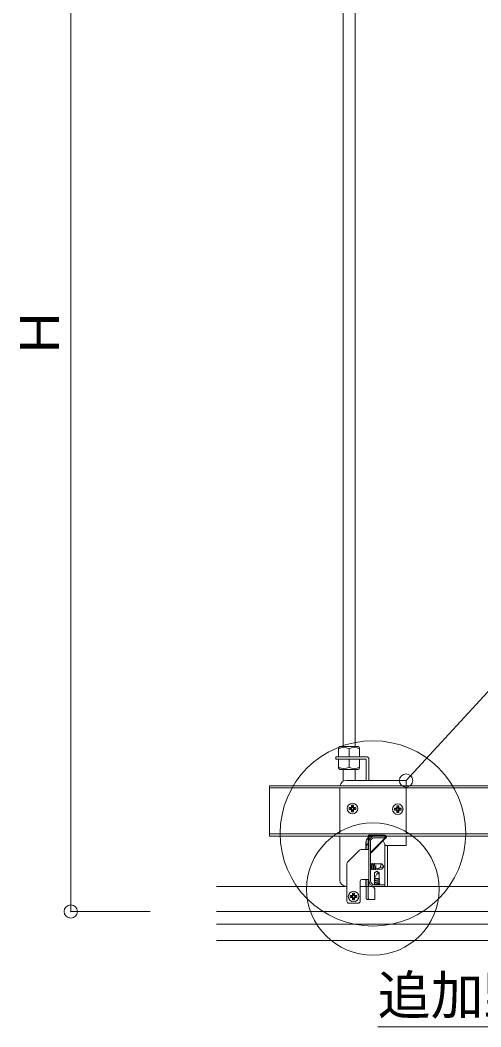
# Model space of a CAD drawing. Units: millimetres, scale not verified. Extents: x -1948 to 1948, y -1375 to 1375.
# Drawn here: x -586.5 to -412.7, y 577.9 to 958.2 of the extents above; entities that cross this region are included whole.
import ezdxf
from ezdxf.enums import TextEntityAlignment as Align

# ---------------------------------------------------------------- set-up
doc = ezdxf.new("R2010")
doc.units = ezdxf.units.MM
doc.header["$LTSCALE"] = 10
doc.header["$PDMODE"] = 32
doc.header["$PDSIZE"] = 5
doc.linetypes.add('DASHED1', pattern=[1.8, 1.2, -0.6])
doc.linetypes.add('DASHED2', pattern=[3, 2, -1])
for name, color, linetype, lineweight in [('1-2_吊ボルト', 7, 'Continuous', 18), ('1-3_ハンガ・ナット', 4, 'Continuous', 18), ('1-4_野縁受け', 7, 'Continuous', 18), ('1-5_クリップ', 4, 'Continuous', 18), ('1-6_野縁', 6, 'Continuous', 18), ('1-7_石膏ボード', 5, 'Continuous', 18), ('1-8_文字', 4, 'Continuous', 18), ('1-9_ﾌﾞﾚｰｽ下部受け材', 7, 'Continuous', 18), ('1-A_MCｸﾛｽ・ｽﾄﾛﾝｸﾞ', 7, 'Continuous', 18), ('1-C_ねじ', 4, 'Continuous', 18)]:
    doc.layers.add(name, color=color, linetype=linetype, lineweight=lineweight)
doc.styles.add('ＭＳ ゴシック', font='')
doc.styles.get('ＭＳ ゴシック').set_extended_font_data('MS Gothic')

msp = doc.modelspace()

# ---------------------------------------------------------------- linework, layer by layer
at = {"layer": '1-2_吊ボルト', "color": 4}
for p, q in [((-464.66, 1044.22), (-464.66, 683.82)), ((-460.16, 1044.22), (-460.16, 683.82)), ((-464.66, 675.12), (-464.66, 670.63)), ((-460.16, 675.12), (-460.16, 670.97))]:
    msp.add_line(p, q, dxfattribs=at)
at = {"layer": '1-3_ハンガ・ナット'}
for p, q in [((-466.41, 682.97), (-466.41, 679.97)), ((-465.56, 683.82), (-459.26, 683.82)), ((-462.41, 682.97), (-462.41, 679.97)), ((-458.41, 682.97), (-458.41, 679.97)), ((-467.41, 679.97), (-467.41, 678.97)), ((-455.91, 679.97), (-467.41, 679.97)), ((-455.91, 678.97), (-467.41, 678.97)), ((-466.41, 675.97), (-466.41, 678.97)), ((-462.41, 675.97), (-462.41, 678.97)), ((-458.41, 675.97), (-458.41, 678.97)), ((-455.91, 670.97), (-455.91, 678.97)), ((-454.91, 678.97), (-454.91, 670.97)), ((-465.56, 675.12), (-459.26, 675.12)), ((-455.91, 646.95), (-455.91, 648.32)), ((-454.91, 649.57), (-454.91, 630.97)), ((-448.91, 646.97), (-448.91, 630.97)), ((-447.91, 630.97), (-447.91, 646.47))]:
    msp.add_line(p, q, dxfattribs=at)
for centre, radius, start, end in [((-465.56, 682.97), 0.85, 90, 180), ((-464.41, 679.22), 4.25, 61.9275, 118.0725), ((-460.41, 679.22), 4.25, 61.9275, 118.0725), ((-459.26, 682.97), 0.85, 0, 90), ((-455.91, 678.97), 1, 0, 90), ((-455.91, 678.97), 1, 0, 90), ((-464.41, 679.72), 4.25, 241.9275, 298.0725), ((-465.56, 675.97), 0.85, 180, 270), ((-460.41, 679.72), 4.25, 241.9275, 298.0725), ((-459.26, 675.97), 0.85, 270, 0)]:
    msp.add_arc(centre, radius, start, end, dxfattribs=at)
at = {"layer": '1-4_野縁受け', "color": 4}
for p, q in [((-454.91, 633.07), (-454.91, 647.87)), ((-454.31, 633.07), (-454.31, 647.87)), ((-452.81, 649.97), (-448.91, 649.97)), ((-452.81, 649.37), (-448.91, 649.37)), ((-448.91, 649.97), (-448.91, 649.37)), ((-452.81, 631.57), (-448.91, 631.57)), ((-448.91, 631.57), (-448.91, 630.97)), ((-452.81, 630.97), (-448.91, 630.97))]:
    msp.add_line(p, q, dxfattribs=at)
for centre, radius, start, end in [((-452.81, 647.87), 2.1, 90, 180), ((-452.81, 647.87), 1.5, 124.5635, 180), ((-452.81, 647.87), 1.5, 90, 124.5635), ((-452.81, 633.07), 2.1, 180, 270), ((-452.81, 633.07), 1.5, 180, 270)]:
    msp.add_arc(centre, radius, start, end, dxfattribs=at)
at = {"layer": '1-5_クリップ'}
for p, q in [((-455.82, 646.56), (-455.21, 647.17)), ((-455.21, 644.87), (-455.21, 649.97)), ((-454.91, 650.27), (-448.91, 650.27)), ((-454.91, 649.97), (-448.91, 649.97)), ((-454.91, 649.97), (-454.91, 630.97)), ((-448.69, 649.46), (-454.35, 643.8)), ((-448.48, 649.25), (-454.13, 643.59)), ((-450.61, 649.97), (-452.71, 649.97)), ((-462.99, 640.09), (-458.43, 644.65)), ((-457.89, 644.87), (-454.91, 644.87)), ((-455.91, 644.87), (-455.91, 646.35)), ((-454.13, 643.59), (-454.35, 643.8)), ((-463.21, 639.56), (-463.21, 625.37)), ((-458.21, 632.87), (-458.21, 625.37)), ((-457.46, 633.62), (-454.91, 633.62)), ((-455.91, 630.97), (-455.91, 633.62)), ((-455.21, 630.97), (-455.21, 633.62)), ((-462.46, 624.62), (-458.96, 624.62))]:
    msp.add_line(p, q, dxfattribs=at)
at = {"layer": '1-5_クリップ', "linetype": 'DASHED1'}
for p, q in [((-455.91, 626.37), (-455.91, 630.87)), ((-453.71, 630.87), (-455.21, 630.87)), ((-455.21, 626.37), (-455.21, 630.87)), ((-452.71, 629.87), (-452.71, 626.07)), ((-455.61, 626.07), (-452.71, 626.07))]:
    msp.add_line(p, q, dxfattribs=at)
at = {"layer": '1-5_クリップ'}
for centre, radius, start, end in [((-455.61, 646.35), 0.3, 135, 180), ((-454.91, 649.97), 0.3, 90, 180), ((-448.91, 649.67), 0.6, 315, 90), ((-448.91, 649.67), 0.3, 315, 90), ((-457.89, 644.12), 0.75, 90, 135), ((-462.46, 639.56), 0.75, 135, 180), ((-457.46, 632.87), 0.75, 90, 180), ((-462.46, 625.37), 0.75, 180, 270), ((-458.96, 625.37), 0.75, 270, 0)]:
    msp.add_arc(centre, radius, start, end, dxfattribs=at)
at = {"layer": '1-5_クリップ', "linetype": 'DASHED1'}
for centre, radius, start, end in [((-453.71, 629.87), 1, 0, 90), ((-455.61, 626.37), 0.3, 180, 270), ((-454.91, 626.37), 0.3, 180, 270)]:
    msp.add_arc(centre, radius, start, end, dxfattribs=at)
at = {"layer": '1-6_野縁'}
for p, q in [((-512.41, 630.97), (-463.21, 630.97)), ((-458.21, 630.97), (-13.21, 630.97)), ((-512.41, 621.47), (487.59, 621.47))]:
    msp.add_line(p, q, dxfattribs=at)
at = {"layer": '1-7_石膏ボード', "color": 3}
for p, q in [((-512.41, 621.47), (487.59, 621.47)), ((-512.41, 616.72), (487.59, 616.72)), ((-512.41, 610.47), (487.59, 610.47))]:
    msp.add_line(p, q, dxfattribs=at)
at = {"layer": '1-8_文字'}
for p, q in [((-567.41, 1070.07), (-567.41, 621.47)), ((-361.73, 757.22), (-440.91, 670.97)), ((-567.41, 621.47), (-537.41, 621.47))]:
    msp.add_line(p, q, dxfattribs=at)
msp.add_lwpolyline([(-451.59, 577.9), (-328.96, 577.9), (-246.61, 644.04)], dxfattribs=at)
at = {"layer": '1-8_文字', "color": 2}
msp.add_circle((-453.41, 629.94), 25, dxfattribs=at)
at = {"layer": '1-8_文字'}
for p in [(-440.91, 670.97), (-567.41, 621.47)]:
    msp.add_point(p, dxfattribs=at)
at = {"layer": '1-9_ﾌﾞﾚｰｽ下部受け材'}
for p, q in [((-492.41, 668.97), (-492.41, 649.97)), ((-492.41, 668.97), (467.59, 668.97)), ((-492.41, 668.17), (467.59, 668.17)), ((-492.41, 650.77), (467.59, 650.77)), ((-492.41, 649.97), (-455.21, 649.97)), ((-454.91, 649.97), (-448.91, 649.97)), ((-448.39, 649.97), (-252.81, 649.97))]:
    msp.add_line(p, q, dxfattribs=at)
at = {"layer": '1-A_MCｸﾛｽ・ｽﾄﾛﾝｸﾞ', "color": 1}
for p, q in [((-440.91, 670.97), (-463.41, 670.97)), ((-440.91, 668.97), (-440.91, 670.97)), ((-465.91, 633.47), (-465.91, 649.97)), ((-456.06, 647.47), (-456.06, 644.87)), ((-453.56, 649.97), (-448.91, 649.97)), ((-449.77, 648.47), (-449.56, 648.59)), ((-449.77, 648.47), (-449.74, 648.41)), ((-449.58, 648.14), (-448.62, 646.47)), ((-448.91, 649.97), (-448.91, 649.25)), ((-440.91, 646.47), (-440.91, 649.97)), ((-456.06, 644.97), (-455.91, 644.97)), ((-454.91, 630.97), (-454.91, 644.97)), ((-448.62, 646.47), (-440.91, 646.47)), ((-456.06, 633.62), (-456.06, 630.97)), ((-463.41, 630.97), (-463.21, 630.97)), ((-458.21, 630.97), (-454.91, 630.97)), ((-448.91, 630.97), (-454.91, 630.97))]:
    msp.add_line(p, q, dxfattribs=at)
at = {"layer": '1-A_MCｸﾛｽ・ｽﾄﾛﾝｸﾞ', "color": 1, "linetype": 'DASHED2'}
for p, q in [((-465.91, 650.77), (-465.91, 668.17)), ((-440.91, 650.77), (-440.91, 668.17))]:
    msp.add_line(p, q, dxfattribs=at)
at = {"layer": '1-A_MCｸﾛｽ・ｽﾄﾛﾝｸﾞ', "color": 1}
msp.add_lwpolyline([(-456.06, 647.47), (-456.05, 647.44), (-456.04, 647.39), (-456.02, 647.35), (-456.01, 647.3), (-456, 647.25), (-455.98, 647.21), (-455.97, 647.16), (-455.96, 647.11), (-455.94, 647.07), (-455.93, 647.02), (-455.91, 646.97), (-455.9, 646.93), (-455.88, 646.88), (-455.87, 646.83), (-455.85, 646.79), (-455.83, 646.74), (-455.82, 646.7), (-455.8, 646.65), (-455.78, 646.61), (-455.78, 646.6)], dxfattribs=at)
at = {"layer": '1-A_MCｸﾛｽ・ｽﾄﾛﾝｸﾞ'}
msp.add_circle((-453.41, 650.97), 35, dxfattribs=at)
at = {"layer": '1-A_MCｸﾛｽ・ｽﾄﾛﾝｸﾞ', "color": 1}
for centre, start, end in [((-463.41, 668.47), 90, 168.463), ((-453.56, 647.47), 131.2999, 180), ((-453.56, 647.47), 90, 122.6836), ((-463.41, 633.47), 180, 270)]:
    msp.add_arc(centre, 2.5, start, end, dxfattribs=at)
at = {"layer": '1-C_ねじ'}
for p, q in [((-462.38, 659.99), (-462.38, 660.74)), ((-461.75, 660.74), (-462.38, 660.74)), ((-462.38, 660.74), (-461.88, 660.54)), ((-461.88, 660.19), (-462.38, 659.99)), ((-461.75, 659.99), (-462.38, 659.99)), ((-461.88, 660.19), (-461.88, 660.54)), ((-461.55, 660.54), (-461.88, 660.54)), ((-461.55, 660.19), (-461.88, 660.19)), ((-460.75, 661.61), (-461.5, 661.61)), ((-461.5, 660.99), (-461.5, 661.61)), ((-461.3, 661.11), (-461.5, 661.61)), ((-461.5, 659.74), (-461.5, 659.11)), ((-461.3, 659.61), (-461.5, 659.11)), ((-460.75, 659.11), (-461.5, 659.11)), ((-460.95, 661.11), (-461.3, 661.11)), ((-461.3, 660.79), (-461.3, 661.11)), ((-461.3, 659.94), (-461.3, 659.61)), ((-460.95, 659.61), (-461.3, 659.61)), ((-460.95, 661.11), (-460.75, 661.61)), ((-460.95, 660.79), (-460.95, 661.11)), ((-460.95, 659.94), (-460.95, 659.61)), ((-460.95, 659.61), (-460.75, 659.11)), ((-460.75, 660.99), (-460.75, 661.61)), ((-460.75, 659.74), (-460.75, 659.11)), ((-460.7, 660.54), (-460.38, 660.54)), ((-460.7, 660.19), (-460.38, 660.19)), ((-460.5, 660.74), (-459.88, 660.74)), ((-460.5, 659.99), (-459.88, 659.99)), ((-460.38, 660.54), (-459.88, 660.74)), ((-460.38, 660.19), (-460.38, 660.54)), ((-460.38, 660.19), (-459.88, 659.99)), ((-459.88, 659.99), (-459.88, 660.74)), ((-445.28, 659.75), (-445.28, 660.5)), ((-444.66, 660.5), (-445.28, 660.5)), ((-444.78, 660.3), (-445.28, 660.5)), ((-444.78, 659.95), (-445.28, 659.75)), ((-444.66, 659.75), (-445.28, 659.75)), ((-444.78, 659.95), (-444.78, 660.3)), ((-444.46, 660.3), (-444.78, 660.3)), ((-444.46, 659.95), (-444.78, 659.95)), ((-444.41, 661.38), (-443.66, 661.38)), ((-444.41, 660.75), (-444.41, 661.38)), ((-444.21, 660.88), (-444.41, 661.38)), ((-444.41, 659.5), (-444.41, 658.88)), ((-444.21, 659.38), (-444.41, 658.88)), ((-444.41, 658.88), (-443.66, 658.88)), ((-444.21, 660.88), (-443.86, 660.88)), ((-444.21, 660.55), (-444.21, 660.88)), ((-444.21, 659.7), (-444.21, 659.38)), ((-444.21, 659.38), (-443.86, 659.38)), ((-443.86, 660.88), (-443.66, 661.38)), ((-443.86, 660.55), (-443.86, 660.88)), ((-443.86, 659.7), (-443.86, 659.38)), ((-443.86, 659.38), (-443.66, 658.88)), ((-443.66, 660.75), (-443.66, 661.38)), ((-443.66, 659.5), (-443.66, 658.88)), ((-443.61, 660.3), (-443.28, 660.3)), ((-443.61, 659.95), (-443.28, 659.95)), ((-443.41, 660.5), (-442.78, 660.5)), ((-443.41, 659.75), (-442.78, 659.75)), ((-442.78, 660.5), (-443.28, 660.3)), ((-443.28, 659.95), (-443.28, 660.3)), ((-443.28, 659.95), (-442.78, 659.75)), ((-442.78, 659.75), (-442.78, 660.5)), ((-454.31, 639.47), (-453.8, 639.47)), ((-454.2, 637.47), (-453.8, 639.47)), ((-453.66, 639.67), (-454.06, 637.27)), ((-453.92, 637.47), (-453.52, 639.47)), ((-453.66, 639.67), (-453.8, 639.47)), ((-453.66, 639.67), (-453.52, 639.47)), ((-453.52, 639.47), (-453, 639.47)), ((-453, 639.47), (-453.4, 637.47)), ((-453.26, 637.27), (-452.86, 639.67)), ((-452.72, 639.47), (-453.12, 637.47)), ((-452.86, 639.67), (-453, 639.47)), ((-452.88, 639.47), (-450.02, 639.47)), ((-452.86, 639.67), (-452.72, 639.47)), ((-452.72, 639.47), (-450.37, 639.47)), ((-449.32, 638.47), (-450.02, 639.47)), ((-454.31, 637.47), (-454.2, 637.47)), ((-454.06, 637.27), (-454.2, 637.47)), ((-454.06, 637.27), (-453.92, 637.47)), ((-453.92, 637.47), (-453.4, 637.47)), ((-453.26, 637.27), (-453.4, 637.47)), ((-453.26, 637.27), (-453.12, 637.47)), ((-453.12, 637.47), (-452.6, 637.47)), ((-451.91, 636.67), (-452.76, 636.07)), ((-452.76, 633.92), (-451.58, 636.44)), ((-452.76, 633.92), (-452.76, 636.07)), ((-452.32, 638.87), (-452.6, 637.47)), ((-452.46, 637.27), (-452.6, 637.47)), ((-452.32, 638.11), (-452.46, 637.27)), ((-452.46, 637.27), (-452.32, 637.47)), ((-452.32, 637.47), (-450.02, 637.47)), ((-451.91, 636.67), (-451.06, 636.07)), ((-451.06, 633.57), (-451.06, 636.07)), ((-449.32, 638.47), (-450.02, 637.47)), ((-452.96, 633.92), (-452.13, 633.92)), ((-451.06, 633.92), (-452.96, 633.92)), ((-452.96, 633.22), (-450.86, 633.39)), ((-452.76, 633.04), (-452.96, 633.22)), ((-452.96, 632.52), (-450.86, 632.69)), ((-452.96, 631.82), (-450.86, 631.99)), ((-452.76, 633.74), (-451.81, 633.92)), ((-452.76, 633.26), (-452.76, 633.74)), ((-452.76, 632.56), (-452.76, 633.04)), ((-452.76, 631.86), (-452.76, 632.34)), ((-452.76, 631.57), (-452.76, 631.64)), ((-451.06, 632.87), (-451.06, 633.36)), ((-451.06, 632.17), (-451.06, 632.66)), ((-451.06, 631.57), (-451.06, 631.96)), ((-461.08, 628.37), (-460.33, 628.37)), ((-461.08, 627.74), (-461.08, 628.37)), ((-460.88, 627.87), (-461.08, 628.37)), ((-460.88, 627.87), (-460.53, 627.87)), ((-460.88, 627.54), (-460.88, 627.87)), ((-460.53, 627.87), (-460.33, 628.37)), ((-460.53, 627.54), (-460.53, 627.87)), ((-460.33, 627.74), (-460.33, 628.37)), ((-461.96, 626.74), (-461.96, 627.49)), ((-461.33, 627.49), (-461.96, 627.49)), ((-461.46, 627.29), (-461.96, 627.49)), ((-461.46, 626.94), (-461.96, 626.74)), ((-461.33, 626.74), (-461.96, 626.74)), ((-461.46, 626.94), (-461.46, 627.29)), ((-461.13, 627.29), (-461.46, 627.29)), ((-461.13, 626.94), (-461.46, 626.94)), ((-461.08, 626.49), (-461.08, 625.87)), ((-460.88, 626.37), (-461.08, 625.87)), ((-461.08, 625.87), (-460.33, 625.87)), ((-460.88, 626.69), (-460.88, 626.37)), ((-460.88, 626.37), (-460.53, 626.37)), ((-460.53, 626.69), (-460.53, 626.37)), ((-460.53, 626.37), (-460.33, 625.87)), ((-460.33, 626.49), (-460.33, 625.87)), ((-460.28, 627.29), (-459.96, 627.29)), ((-460.28, 626.94), (-459.96, 626.94)), ((-460.08, 627.49), (-459.46, 627.49)), ((-460.08, 626.74), (-459.46, 626.74)), ((-459.46, 627.49), (-459.96, 627.29)), ((-459.96, 626.94), (-459.96, 627.29)), ((-459.96, 626.94), (-459.46, 626.74)), ((-459.46, 626.74), (-459.46, 627.49))]:
    msp.add_line(p, q, dxfattribs=at)
at = {"layer": '1-C_ねじ', "linetype": 'DASHED1'}
msp.add_line((-442.06, 659.83), (-442.06, 660.43), dxfattribs=at)
at = {"layer": '1-C_ねじ'}
for points in [[(-449.32, 638.47), (-452.32, 637.47), (-452.32, 638.87)], [(-452.76, 633.74), (-452.96, 633.92), (-452.76, 633.74)], [(-452.96, 633.22), (-451.06, 633.57), (-450.86, 633.39)], [(-452.96, 633.22), (-452.76, 633.04), (-450.86, 633.39)], [(-452.96, 632.52), (-451.06, 632.87), (-450.86, 632.69)], [(-452.96, 632.52), (-452.76, 632.34), (-450.86, 632.69)], [(-452.96, 631.82), (-451.06, 632.17), (-450.86, 631.99)], [(-452.96, 631.82), (-452.76, 631.64), (-450.86, 631.99)]]:
    msp.add_lwpolyline(points, dxfattribs=at)
for centre in [(-461.13, 660.36), (-444.03, 660.13), (-460.71, 627.12)]:
    msp.add_circle(centre, 2, dxfattribs=at)
for centre, radius, start, end in [((-461.75, 660.99), 0.25, 270, 0), ((-461.75, 659.74), 0.25, 0, 90), ((-461.55, 660.79), 0.25, 270, 0), ((-461.55, 659.94), 0.25, 0, 90), ((-460.7, 660.79), 0.25, 180, 270), ((-460.7, 659.94), 0.25, 90, 180), ((-460.5, 660.99), 0.25, 180, 270), ((-460.5, 659.74), 0.25, 90, 180), ((-444.66, 660.75), 0.25, 270, 0), ((-444.66, 659.5), 0.25, 0, 90), ((-444.46, 660.55), 0.25, 270, 0), ((-444.46, 659.7), 0.25, 0, 90), ((-443.61, 660.55), 0.25, 180, 270), ((-443.61, 659.7), 0.25, 90, 180), ((-443.41, 660.75), 0.25, 180, 270), ((-443.41, 659.5), 0.25, 90, 180), ((-449.32, 638.47), 1.22, 125, 198.4349), ((-451.91, 636.67), 1.04, 267.1862, 325), ((-461.33, 627.74), 0.25, 270, 0), ((-461.13, 627.54), 0.25, 270, 0), ((-460.28, 627.54), 0.25, 180, 270), ((-460.08, 627.74), 0.25, 180, 270), ((-461.33, 626.49), 0.25, 0, 90), ((-461.13, 626.69), 0.25, 0, 90), ((-460.28, 626.69), 0.25, 90, 180), ((-460.08, 626.49), 0.25, 90, 180)]:
    msp.add_arc(centre, radius, start, end, dxfattribs=at)

# ---------------------------------------------------------------- texts
at = {"layer": '1-8_文字', "style": 'ＭＳ ゴシック'}
msp.add_text('Ｈ', height=14.66, rotation=90, dxfattribs=at).set_placement((-567.41, 830.07), align=Align.BOTTOM_LEFT)
msp.add_text('追加野縁受け', height=14.66, dxfattribs=at).set_placement((-451.59, 578.16), align=Align.BOTTOM_LEFT)

doc.saveas('drawing.dxf')
